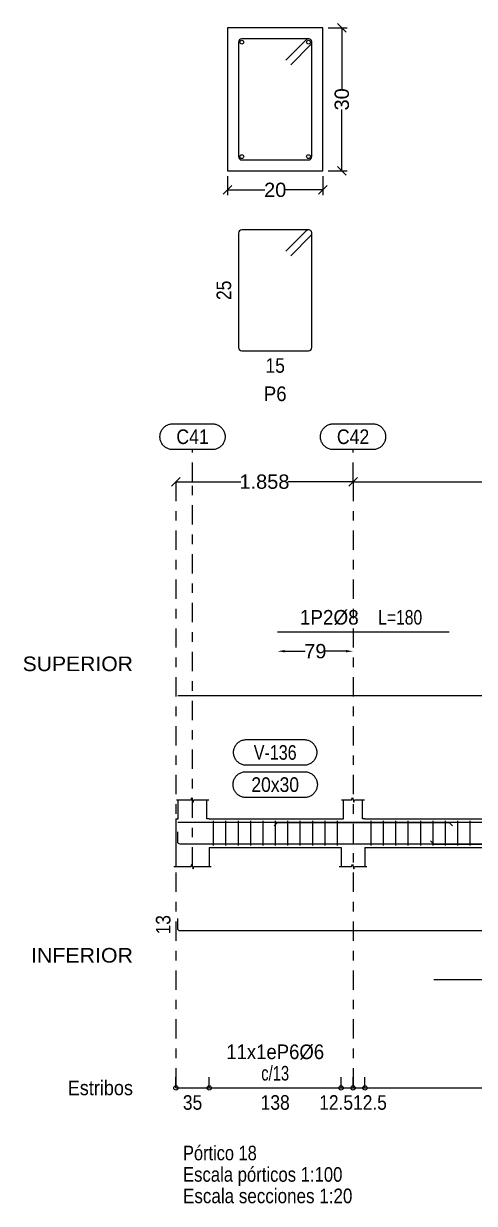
# Model space of a CAD drawing. Header units: millimetres. Extents: x 2 to 158, y -69 to 77.
# Drawn here: x 49.35 to 54.08, y -2.63 to 9.74 of the extents above; entities that cross this region are included whole.
import ezdxf
from ezdxf.enums import TextEntityAlignment as Align

# ---------------------------------------------------------------- set-up
doc = ezdxf.new("R2010")
doc.units = ezdxf.units.MM
doc.linetypes.add('CYPE_RAYAPUNTO', pattern=[0.4125, 0.2025, -0.105, 0, -0.105])
for name, color, linetype, lineweight in [('ALZ_ARM_LONG_ARM_TEXTOS', 3, 'Continuous', 9), ('ALZ_ARM_LONG_TXT_LONG', 3, 'Continuous', 9), ('ALZ_ARM_TRANS_TXT_EST', 3, 'Continuous', 9), ('ALZ_CONT_NUDOS', 122, 'Continuous', 9), ('ALZ_CONT_VIG_HORMIGON', 2, 'Continuous', 9), ('ALZ_COT_COT_ANCLAJES', 3, 'Continuous', 0), ('ALZ_COT_COT_ARM', 3, 'Continuous', 0), ('ALZ_COT_COT_EST', 3, 'Continuous', 0), ('ALZ_COT_COT_LIN_APOYOS', 2, 'CYPE_RAYAPUNTO', 0), ('ALZ_COT_LONGITUD_PROYECTADA', 122, 'Continuous', 0), ('ALZ_COT_TEXTOS_ESTRIBOS', 122, 'Continuous', 0), ('ALZ_REF_COT_LIN_AUX_COTA', 2, 'CYPE_RAYAPUNTO', 9), ('ALZ_REF_POSICIONES_ARMADURAS', 3, 'Continuous', 9), ('ALZ_REF_REF_ESCALA', 3, 'Continuous', 9), ('ALZ_REF_REF_NOMBRE', 3, 'Continuous', 9), ('ALZ_REF_REF_REFERENCIA', 3, 'Continuous', 9), ('ALZ_REF_REFERENCIA_PORTICO', 3, 'Continuous', 9), ('ALZ_REF_TEXTO_REF_NOMBRE', 3, 'Continuous', 9), ('ALZ_REF_TEXTO_REF_REFERENCIA', 3, 'Continuous', 9), ('ARM_LONGITUDINAL_Ø8', 32, 'Continuous', 9), ('ARM_TRANSVERSAL_Ø6', 151, 'Continuous', 9), ('SEC_CONT_VIG_HORMIGON_SECCION', 2, 'Continuous', 9), ('SEC_COTAS_SEC_DIM_VIGA', 122, 'Continuous', 0), ('SEC_COTAS_TEXTOS_DESPIECE_ESTRIBADO', 122, 'Continuous', 0), ('SEC_REF_TXT_POSICIONES_ARM_ESTRIBOS', 1, 'Continuous', 9)]:
    doc.layers.add(name, color=color, linetype=linetype, lineweight=lineweight)
doc.styles.add('CYPETXT_0.225_romans', font='arial.ttf', dxfattribs={"height": 0.15})
doc.styles.add('CYPETXT_romans', font='arial.ttf', dxfattribs={"height": 0.2})
doc.dimstyles.new('cype_arrow', dxfattribs={"dimtxt": 0.18, "dimasz": 0.075, "dimexe": 0.05625, "dimexo": 0.05625, "dimgap": 0, "dimtad": 0, "dimdec": 4, "dimzin": 0, "dimdsep": 46, "dimtxsty": 'CYPETXT_0.225_romans', "dimcen": 0.09, "dimadec": 0, "dimazin": 0, "dimtfac": 1, "dimtdec": 4, "dimtofl": 0, "dimtmove": 2, "dimatfit": 3, "dimfxl": 1, "dimtolj": 1, "dimtzin": 0, "dimarcsym": 0})
doc.dimstyles.new('cype_oblique', dxfattribs={"dimtxt": 0.18, "dimasz": 0.18, "dimexe": 0.05625, "dimexo": 0.05625, "dimgap": 0, "dimtad": 0, "dimdec": 4, "dimzin": 0, "dimdsep": 46, "dimtxsty": 'CYPETXT_0.225_romans', "dimblk": 'OBLIQUE', "dimtsz": 0.045, "dimcen": 0.09, "dimadec": 0, "dimazin": 0, "dimtfac": 1, "dimtdec": 4, "dimtofl": 0, "dimtmove": 2, "dimatfit": 3, "dimfxl": 1, "dimtolj": 1, "dimtzin": 0, "dimarcsym": 0})

# ---------------------------------------------------------------- blocks, each defined once
blk = doc.blocks.new('*D373')
at = {"layer": 'Defpoints', "color": 0, "transparency": 16777216}
for p in [(51.493, 8.199), (52.493, 8.199), (52.493, 7.999)]:
    blk.add_point(p, dxfattribs=at)
at = {"layer": 'SEC_COTAS_SEC_DIM_VIGA', "color": 0, "lineweight": -2, "transparency": 16777216}
for p, q in [((51.448, 7.954), (51.538, 8.044)), ((51.493, 8.142), (51.493, 7.943)), ((52.448, 7.954), (52.538, 8.044)), ((52.493, 8.142), (52.493, 7.943)), ((51.493, 7.999), (51.884, 7.999)), ((52.493, 7.999), (52.101, 7.999))]:
    blk.add_line(p, q, dxfattribs=at)
at = {"layer": 'SEC_COTAS_SEC_DIM_VIGA', "color": 0, "transparency": 16777216, "insert": (51.993, 7.999), "char_height": 0.15, "attachment_point": 5, "style": 'CYPETXT_0.225_romans'}
blk.add_mtext('\\A1;20', dxfattribs=at)
blk = doc.blocks.new('_OBLIQUE')
at = {"color": 0, "linetype": 'ByBlock', "lineweight": -2}
blk.add_line((-0.5, -0.5), (0.5, 0.5), dxfattribs=at)
blk = doc.blocks.new('*D374')
at = {"layer": 'Defpoints', "color": 0, "transparency": 16777216}
for p in [(52.493, 9.699), (52.692, 9.699), (52.493, 8.199)]:
    blk.add_point(p, dxfattribs=at)
at = {"layer": 'SEC_COTAS_SEC_DIM_VIGA', "color": 0, "lineweight": -2, "transparency": 16777216}
for p, q in [((52.549, 9.699), (52.749, 9.699)), ((52.737, 9.654), (52.647, 9.744)), ((52.692, 9.699), (52.692, 9.056)), ((52.692, 8.199), (52.692, 8.842)), ((52.549, 8.199), (52.749, 8.199)), ((52.737, 8.154), (52.647, 8.244))]:
    blk.add_line(p, q, dxfattribs=at)
at = {"layer": 'SEC_COTAS_SEC_DIM_VIGA', "color": 0, "transparency": 16777216, "insert": (52.692, 8.949), "char_height": 0.15, "attachment_point": 5, "rotation": 90, "style": 'CYPETXT_0.225_romans'}
blk.add_mtext('\\A1;30', dxfattribs=at)
blk = doc.blocks.new('*D381')
at = {"layer": 'ALZ_COT_LONGITUD_PROYECTADA', "color": 0, "lineweight": -2, "transparency": 16777216}
for p, q in [((50.906, 4.893), (50.996, 4.983)), ((52.765, 4.893), (52.855, 4.983)), ((50.951, 4.938), (51.634, 4.938)), ((52.81, 4.938), (52.127, 4.938))]:
    blk.add_line(p, q, dxfattribs=at)
at = {"layer": 'Defpoints', "color": 0, "transparency": 16777216}
for p in [(50.951, 4.938), (50.951, 4.938), (52.81, 4.938)]:
    blk.add_point(p, dxfattribs=at)
at = {"layer": 'ALZ_COT_LONGITUD_PROYECTADA', "color": 0, "transparency": 16777216, "insert": (51.88, 4.938), "char_height": 0.15, "attachment_point": 5, "style": 'CYPETXT_0.225_romans'}
blk.add_mtext('\\A1;1.858', dxfattribs=at)
blk = doc.blocks.new('*D382')
at = {"layer": 'ALZ_COT_LONGITUD_PROYECTADA', "color": 0, "lineweight": -2, "transparency": 16777216}
for p, q in [((52.765, 4.893), (52.855, 4.983)), ((56.906, 4.893), (56.996, 4.983)), ((52.81, 4.938), (54.625, 4.938)), ((56.951, 4.938), (55.136, 4.938))]:
    blk.add_line(p, q, dxfattribs=at)
at = {"layer": 'Defpoints', "color": 0, "transparency": 16777216}
for p in [(52.81, 4.938), (52.81, 4.938), (56.951, 4.938)]:
    blk.add_point(p, dxfattribs=at)
at = {"layer": 'ALZ_COT_LONGITUD_PROYECTADA', "color": 0, "transparency": 16777216, "insert": (54.88, 4.938), "char_height": 0.15, "attachment_point": 5, "style": 'CYPETXT_0.225_romans'}
blk.add_mtext('\\A1;4.142', dxfattribs=at)
blk = doc.blocks.new('*D159')
at = {"layer": 'ALZ_COT_COT_ARM', "color": 0, "lineweight": -2, "transparency": 16777216}
for p, q in [((52.093, 3.16), (52.307, 3.16)), ((52.735, 3.16), (52.521, 3.16))]:
    blk.add_line(p, q, dxfattribs=at)
at = {"layer": 'ALZ_COT_COT_ARM', "color": 0, "transparency": 16777216}
for points in [[(52.093, 3.173), (52.093, 3.148), (52.018, 3.16)], [(52.735, 3.173), (52.735, 3.148), (52.81, 3.16)]]:
    blk.add_solid(points, dxfattribs=at)
at = {"layer": 'Defpoints', "color": 0, "transparency": 16777216}
for p in [(52.018, 3.16), (52.81, 3.16), (52.81, 3.16)]:
    blk.add_point(p, dxfattribs=at)
at = {"layer": 'ALZ_COT_COT_ARM', "color": 0, "transparency": 16777216, "insert": (52.414, 3.16), "char_height": 0.15, "attachment_point": 5, "style": 'CYPETXT_0.225_romans'}
blk.add_mtext('\\A1;79', dxfattribs=at)

msp = doc.modelspace()

# ---------------------------------------------------------------- linework, layer by layer
at = {"layer": 'ALZ_CONT_NUDOS'}
for p, q in [((50.9763, 1.40116), (50.9763, 1.60116)), ((51.2763, 1.40116), (51.2763, 1.60116)), ((52.70953, 1.40116), (52.70953, 1.60116)), ((52.90953, 1.40116), (52.90953, 1.60116)), ((50.9513, 1.40116), (50.9763, 1.40116)), ((51.3013, 1.40116), (51.2763, 1.40116)), ((52.68453, 1.40116), (52.70953, 1.40116)), ((52.93453, 1.40116), (52.90953, 1.40116)), ((50.9513, 1.10116), (50.9513, 0.90116)), ((51.3013, 1.10116), (51.3013, 0.90116)), ((52.68453, 1.10116), (52.68453, 0.90116)), ((52.93453, 1.10116), (52.93453, 0.90116))]:
    msp.add_line(p, q, dxfattribs=at)
for points in [[(50.9563, 1.60116), (51.1113, 1.60116), (51.1188, 1.62616), (51.1338, 1.57616), (51.1413, 1.60116), (51.2963, 1.60116)], [(52.68953, 1.60116), (52.79453, 1.60116), (52.80203, 1.62616), (52.81703, 1.57616), (52.82453, 1.60116), (52.92953, 1.60116)], [(50.9513, 1.40116), (50.9513, 1.10116)], [(50.9313, 0.90116), (51.1113, 0.90116), (51.1188, 0.92616), (51.1338, 0.87616), (51.1413, 0.90116), (51.3213, 0.90116)], [(52.66453, 0.90116), (52.79453, 0.90116), (52.80203, 0.92616), (52.81703, 0.87616), (52.82453, 0.90116), (52.95453, 0.90116)]]:
    msp.add_lwpolyline(points, dxfattribs=at)
at = {"layer": 'ALZ_CONT_VIG_HORMIGON'}
for p, q in [((51.3013, 1.40116), (52.68453, 1.40116)), ((52.93453, 1.40116), (56.82637, 1.40116)), ((51.3013, 1.10116), (52.68453, 1.10116)), ((52.93453, 1.10116), (56.82637, 1.10116))]:
    msp.add_line(p, q, dxfattribs=at)
at = {"layer": 'ALZ_COT_COT_EST'}
for p, q in [((50.9513, -1.41984), (50.9513, -1.30734)), ((51.3013, -1.41984), (51.3013, -1.30734)), ((52.68453, -1.41984), (52.68453, -1.30734)), ((52.80953, -1.41984), (52.80953, -1.30734)), ((52.93453, -1.41984), (52.93453, -1.30734))]:
    msp.add_line(p, q, dxfattribs=at)
for points in [[(50.9513, -1.41984), (51.3013, -1.41984), (51.3013, -1.30734)], [(51.3013, -1.41984), (52.68453, -1.41984), (52.68453, -1.30734)], [(52.68453, -1.41984), (52.80953, -1.41984), (52.80953, -1.30734)], [(52.80953, -1.41984), (52.93453, -1.41984), (52.93453, -1.30734)], [(52.93453, -1.41984), (56.82637, -1.41984), (56.82637, -1.30734)]]:
    msp.add_lwpolyline(points, dxfattribs=at)
for centre in [(50.9513, -1.41984), (51.3013, -1.41984), (51.3013, -1.41984), (52.68453, -1.41984), (52.68453, -1.41984), (52.80953, -1.41984), (52.80953, -1.41984), (52.93453, -1.41984), (52.93453, -1.41984)]:
    msp.add_circle(centre, 0.0225, dxfattribs=at)
at = {"layer": 'ALZ_COT_COT_LIN_APOYOS'}
for p, q in [((50.9513, 4.93769), (50.9513, -1.41984)), ((52.80953, 4.93769), (52.80953, -1.41984))]:
    msp.add_line(p, q, dxfattribs=at)
at = {"layer": 'ALZ_REF_COT_LIN_AUX_COTA'}
for p, q in [((51.1263, 4.93769), (51.1263, 5.27519)), ((52.80953, 4.93769), (52.80953, 5.27519)), ((51.1263, 0.90116), (51.1263, 4.93769))]:
    msp.add_line(p, q, dxfattribs=at)
at = {"layer": 'ALZ_REF_REF_NOMBRE'}
for points in [[(52.29442, 2.23366), (52.30343, 2.23336), (52.31241, 2.23246), (52.32131, 2.23096), (52.33008, 2.22886), (52.3387, 2.22619), (52.34712, 2.22295), (52.3553, 2.21915), (52.36322, 2.21482), (52.37082, 2.20996), (52.37808, 2.20461), (52.38497, 2.19878), (52.39146, 2.19251), (52.39751, 2.18582), (52.4031, 2.17874), (52.40821, 2.1713), (52.41281, 2.16354), (52.41687, 2.15549), (52.4204, 2.14718), (52.42336, 2.13866), (52.42574, 2.12996), (52.42754, 2.12112), (52.42874, 2.11217), (52.42934, 2.10317), (52.42934, 2.09415), (52.42874, 2.08515), (52.42754, 2.07621), (52.42574, 2.06737), (52.42336, 2.05866), (52.4204, 2.05014), (52.41687, 2.04183), (52.41281, 2.03378), (52.40821, 2.02602), (52.4031, 2.01858), (52.39751, 2.0115), (52.39146, 2.00481), (52.38497, 1.99854), (52.37808, 1.99271), (52.37082, 1.98736), (52.36322, 1.98251), (52.3553, 1.97817), (52.34712, 1.97437), (52.3387, 1.97113), (52.33008, 1.96846), (52.32131, 1.96637), (52.31241, 1.96487), (52.30343, 1.96396), (52.29442, 1.96366), (51.69142, 1.96366), (51.6824, 1.96396), (51.67342, 1.96487), (51.66453, 1.96637), (51.65575, 1.96846), (51.64713, 1.97113), (51.63871, 1.97437), (51.63053, 1.97817), (51.62262, 1.98251), (51.61501, 1.98736), (51.60775, 1.99271), (51.60086, 1.99854), (51.59438, 2.00481), (51.58832, 2.0115), (51.58273, 2.01858), (51.57763, 2.02602), (51.57303, 2.03378), (51.56896, 2.04183), (51.56544, 2.05014), (51.56248, 2.05866), (51.56009, 2.06737), (51.5583, 2.07621), (51.55709, 2.08515), (51.55649, 2.09415), (51.55649, 2.10317), (51.55709, 2.11217), (51.5583, 2.12112), (51.56009, 2.12996), (51.56248, 2.13866), (51.56544, 2.14718), (51.56896, 2.15549), (51.57303, 2.16354), (51.57763, 2.1713), (51.58273, 2.17874), (51.58832, 2.18582), (51.59438, 2.19251), (51.60086, 2.19878), (51.60775, 2.20461), (51.61501, 2.20996), (51.62262, 2.21482), (51.63053, 2.21915), (51.63871, 2.22295), (51.64713, 2.22619), (51.65575, 2.22886), (51.66453, 2.23096), (51.67342, 2.23246), (51.6824, 2.23336), (51.69142, 2.23366), (52.29442, 2.23366)], [(52.30004, 1.89616), (52.30906, 1.89586), (52.31804, 1.89496), (52.32693, 1.89346), (52.33571, 1.89136), (52.34433, 1.88869), (52.35274, 1.88545), (52.36093, 1.88165), (52.36884, 1.87732), (52.37644, 1.87246), (52.38371, 1.86711), (52.3906, 1.86128), (52.39708, 1.85501), (52.40313, 1.84832), (52.40873, 1.84124), (52.41383, 1.8338), (52.41843, 1.82604), (52.4225, 1.81799), (52.42602, 1.80968), (52.42898, 1.80116), (52.43136, 1.79246), (52.43316, 1.78362), (52.43436, 1.77467), (52.43497, 1.76567), (52.43497, 1.75665), (52.43436, 1.74765), (52.43316, 1.73871), (52.43136, 1.72987), (52.42898, 1.72116), (52.42602, 1.71264), (52.4225, 1.70433), (52.41843, 1.69628), (52.41383, 1.68852), (52.40873, 1.68108), (52.40313, 1.674), (52.39708, 1.66731), (52.3906, 1.66104), (52.38371, 1.65521), (52.37644, 1.64986), (52.36884, 1.64501), (52.36093, 1.64067), (52.35274, 1.63687), (52.34433, 1.63363), (52.33571, 1.63096), (52.32693, 1.62887), (52.31804, 1.62737), (52.30906, 1.62646), (52.30004, 1.62616), (51.68579, 1.62616), (51.67677, 1.62646), (51.6678, 1.62737), (51.6589, 1.62887), (51.65013, 1.63096), (51.64151, 1.63363), (51.63309, 1.63687), (51.62491, 1.64067), (51.61699, 1.64501), (51.60939, 1.64986), (51.60213, 1.65521), (51.59524, 1.66104), (51.58875, 1.66731), (51.5827, 1.674), (51.57711, 1.68108), (51.572, 1.68852), (51.5674, 1.69628), (51.56333, 1.70433), (51.55981, 1.71264), (51.55685, 1.72116), (51.55447, 1.72987), (51.55267, 1.73871), (51.55147, 1.74765), (51.55087, 1.75665), (51.55087, 1.76567), (51.55147, 1.77467), (51.55267, 1.78362), (51.55447, 1.79246), (51.55685, 1.80116), (51.55981, 1.80968), (51.56333, 1.81799), (51.5674, 1.82604), (51.572, 1.8338), (51.57711, 1.84124), (51.5827, 1.84832), (51.58875, 1.85501), (51.59524, 1.86128), (51.60213, 1.86711), (51.60939, 1.87246), (51.61699, 1.87732), (51.62491, 1.88165), (51.63309, 1.88545), (51.64151, 1.88869), (51.65013, 1.89136), (51.6589, 1.89346), (51.6678, 1.89496), (51.67677, 1.89586), (51.68579, 1.89616), (52.30004, 1.89616)]]:
    msp.add_lwpolyline(points, close=True, dxfattribs=at)
at = {"layer": 'ALZ_REF_REF_REFERENCIA'}
for points in [[(51.3333, 5.54519), (51.34232, 5.54488), (51.35129, 5.54398), (51.36019, 5.54248), (51.36897, 5.54039), (51.37758, 5.53772), (51.386, 5.53447), (51.39419, 5.53068), (51.4021, 5.52634), (51.4097, 5.52149), (51.41697, 5.51613), (51.42386, 5.51031), (51.43034, 5.50404), (51.43639, 5.49735), (51.44199, 5.49027), (51.44709, 5.48283), (51.45169, 5.47506), (51.45576, 5.46701), (51.45928, 5.45871), (51.46224, 5.45018), (51.46462, 5.44148), (51.46642, 5.43264), (51.46762, 5.4237), (51.46823, 5.4147), (51.46823, 5.40567), (51.46762, 5.39667), (51.46642, 5.38773), (51.46462, 5.37889), (51.46224, 5.37019), (51.45928, 5.36167), (51.45576, 5.35336), (51.45169, 5.34531), (51.44709, 5.33754), (51.44199, 5.33011), (51.43639, 5.32303), (51.43034, 5.31633), (51.42386, 5.31006), (51.41697, 5.30424), (51.4097, 5.29889), (51.4021, 5.29403), (51.39419, 5.2897), (51.386, 5.2859), (51.37758, 5.28266), (51.36897, 5.27998), (51.36019, 5.27789), (51.35129, 5.27639), (51.34232, 5.27549), (51.3333, 5.27519), (50.9193, 5.27519), (50.91028, 5.27549), (50.90131, 5.27639), (50.89241, 5.27789), (50.88363, 5.27998), (50.87502, 5.28266), (50.8666, 5.2859), (50.85841, 5.2897), (50.8505, 5.29403), (50.8429, 5.29889), (50.83563, 5.30424), (50.82874, 5.31006), (50.82226, 5.31633), (50.81621, 5.32303), (50.81062, 5.33011), (50.80551, 5.33754), (50.80091, 5.34531), (50.79684, 5.35336), (50.79332, 5.36167), (50.79036, 5.37019), (50.78798, 5.37889), (50.78618, 5.38773), (50.78498, 5.39667), (50.78438, 5.40567), (50.78438, 5.4147), (50.78498, 5.4237), (50.78618, 5.43264), (50.78798, 5.44148), (50.79036, 5.45018), (50.79332, 5.45871), (50.79684, 5.46701), (50.80091, 5.47506), (50.80551, 5.48283), (50.81062, 5.49027), (50.81621, 5.49735), (50.82226, 5.50404), (50.82874, 5.51031), (50.83563, 5.51613), (50.8429, 5.52149), (50.8505, 5.52634), (50.85841, 5.53068), (50.8666, 5.53447), (50.87502, 5.53772), (50.88363, 5.54039), (50.89241, 5.54248), (50.90131, 5.54398), (50.91028, 5.54488), (50.9193, 5.54519), (51.3333, 5.54519)], [(53.01653, 5.54519), (53.02555, 5.54488), (53.03453, 5.54398), (53.04342, 5.54248), (53.0522, 5.54039), (53.06082, 5.53772), (53.06924, 5.53447), (53.07742, 5.53068), (53.08533, 5.52634), (53.09294, 5.52149), (53.1002, 5.51613), (53.10709, 5.51031), (53.11357, 5.50404), (53.11963, 5.49735), (53.12522, 5.49027), (53.13032, 5.48283), (53.13492, 5.47506), (53.13899, 5.46701), (53.14251, 5.45871), (53.14547, 5.45018), (53.14786, 5.44148), (53.14965, 5.43264), (53.15085, 5.4237), (53.15146, 5.4147), (53.15146, 5.40567), (53.15085, 5.39667), (53.14965, 5.38773), (53.14786, 5.37889), (53.14547, 5.37019), (53.14251, 5.36167), (53.13899, 5.35336), (53.13492, 5.34531), (53.13032, 5.33754), (53.12522, 5.33011), (53.11963, 5.32303), (53.11357, 5.31633), (53.10709, 5.31006), (53.1002, 5.30424), (53.09294, 5.29889), (53.08533, 5.29403), (53.07742, 5.2897), (53.06924, 5.2859), (53.06082, 5.28266), (53.0522, 5.27998), (53.04342, 5.27789), (53.03453, 5.27639), (53.02555, 5.27549), (53.01653, 5.27519), (52.60253, 5.27519), (52.59352, 5.27549), (52.58454, 5.27639), (52.57564, 5.27789), (52.56687, 5.27998), (52.55825, 5.28266), (52.54983, 5.2859), (52.54165, 5.2897), (52.53373, 5.29403), (52.52613, 5.29889), (52.51887, 5.30424), (52.51198, 5.31006), (52.50549, 5.31633), (52.49944, 5.32303), (52.49385, 5.33011), (52.48874, 5.33754), (52.48414, 5.34531), (52.48008, 5.35336), (52.47655, 5.36167), (52.47359, 5.37019), (52.47121, 5.37889), (52.46941, 5.38773), (52.46821, 5.39667), (52.46761, 5.40567), (52.46761, 5.4147), (52.46821, 5.4237), (52.46941, 5.43264), (52.47121, 5.44148), (52.47359, 5.45018), (52.47655, 5.45871), (52.48008, 5.46701), (52.48414, 5.47506), (52.48874, 5.48283), (52.49385, 5.49027), (52.49944, 5.49735), (52.50549, 5.50404), (52.51198, 5.51031), (52.51887, 5.51613), (52.52613, 5.52149), (52.53373, 5.52634), (52.54165, 5.53068), (52.54983, 5.53447), (52.55825, 5.53772), (52.56687, 5.54039), (52.57564, 5.54248), (52.58454, 5.54398), (52.59352, 5.54488), (52.60253, 5.54519), (53.01653, 5.54519)]]:
    msp.add_lwpolyline(points, close=True, dxfattribs=at)
at = {"layer": 'ARM_LONGITUDINAL_Ø8'}
for p, q in [((52.01848, 1.36516), (51.98313, 1.32981)), ((53.81848, 1.36516), (53.85384, 1.32981)), ((53.65545, 1.13716), (53.6201, 1.17252))]:
    msp.add_line(p, q, dxfattribs=at)
for points in [[(52.01848, 3.36269), (53.81848, 3.36269)], [(59.38137, 2.69366), (50.9713, 2.69366)], [(59.38137, 1.36516), (50.9713, 1.36516)], [(52.01848, 1.36516), (53.81848, 1.36516)], [(59.38137, 1.26716), (59.38137, 1.16116), (59.37954, 1.15198), (59.37434, 1.14419), (59.36655, 1.13899), (59.35737, 1.13716), (50.9953, 1.13716), (50.98612, 1.13899), (50.97833, 1.14419), (50.97313, 1.15198), (50.9713, 1.16116), (50.9713, 1.26716)], [(53.65545, 1.13716), (56.10545, 1.13716)], [(59.38137, 0.35616), (59.38137, 0.25016), (59.37954, 0.24098), (59.37434, 0.23319), (59.36655, 0.22799), (59.35737, 0.22616), (50.9953, 0.22616), (50.98612, 0.22799), (50.97833, 0.23319), (50.97313, 0.24098), (50.9713, 0.25016), (50.9713, 0.35616)], [(53.65545, -0.28484), (56.10545, -0.28484)]]:
    msp.add_lwpolyline(points, dxfattribs=at)
for centre in [(51.64292, 9.54869), (52.34292, 9.54869), (51.64292, 8.34869), (52.34292, 8.34869)]:
    msp.add_circle(centre, 0.02, dxfattribs=at)
at = {"layer": 'ARM_TRANSVERSAL_Ø6'}
for p, q in [((51.34292, 1.38116), (51.34292, 1.12116)), ((51.47292, 1.38116), (51.47292, 1.12116)), ((51.60292, 1.38116), (51.60292, 1.12116)), ((51.73292, 1.38116), (51.73292, 1.12116)), ((51.86292, 1.38116), (51.86292, 1.12116)), ((51.99292, 1.38116), (51.99292, 1.12116)), ((52.12292, 1.38116), (52.12292, 1.12116)), ((52.25292, 1.38116), (52.25292, 1.12116)), ((52.38292, 1.38116), (52.38292, 1.12116)), ((52.51292, 1.38116), (52.51292, 1.12116)), ((52.64292, 1.38116), (52.64292, 1.12116)), ((52.99545, 1.38116), (52.99545, 1.12116)), ((53.12545, 1.38116), (53.12545, 1.12116)), ((53.25545, 1.38116), (53.25545, 1.12116)), ((53.38545, 1.38116), (53.38545, 1.12116)), ((53.51545, 1.38116), (53.51545, 1.12116)), ((53.64545, 1.38116), (53.64545, 1.12116)), ((53.77545, 1.38116), (53.77545, 1.12116)), ((53.90545, 1.38116), (53.90545, 1.12116)), ((54.03545, 1.38116), (54.03545, 1.12116))]:
    msp.add_line(p, q, dxfattribs=at)
for points in [[(52.15553, 9.31181), (52.36767, 9.52394), (52.37202, 9.52925), (52.37525, 9.5353), (52.37724, 9.54187), (52.37792, 9.54869), (52.37724, 9.55552), (52.37525, 9.56209), (52.37202, 9.56814), (52.36767, 9.57344), (52.36236, 9.57779), (52.35631, 9.58103), (52.34974, 9.58302), (52.34292, 9.58369), (51.64292, 9.58369), (51.62952, 9.58103), (51.61817, 9.57344), (51.61058, 9.56209), (51.60792, 9.54869), (51.60792, 8.34869), (51.61058, 8.3353), (51.61817, 8.32394), (51.62952, 8.31636), (51.64292, 8.31369), (52.34292, 8.31369), (52.35631, 8.31636), (52.36767, 8.32394), (52.37525, 8.3353), (52.37792, 8.34869), (52.37792, 9.54869), (52.37724, 9.55552), (52.37525, 9.56209), (52.37202, 9.56814), (52.36767, 9.57344), (52.36236, 9.57779), (52.35631, 9.58103), (52.34974, 9.58302), (52.34292, 9.58369), (52.33609, 9.58302), (52.32952, 9.58103), (52.32347, 9.57779), (52.31817, 9.57344), (52.10604, 9.36131)], [(52.15553, 7.30881), (52.36767, 7.52094), (52.37202, 7.52625), (52.37525, 7.5323), (52.37724, 7.53887), (52.37792, 7.54569), (52.37724, 7.55252), (52.37525, 7.55909), (52.37202, 7.56514), (52.36767, 7.57044), (52.36236, 7.57479), (52.35631, 7.57803), (52.34974, 7.58002), (52.34292, 7.58069), (51.64292, 7.58069), (51.62952, 7.57803), (51.61817, 7.57044), (51.61058, 7.55909), (51.60792, 7.54569), (51.60792, 6.34569), (51.61058, 6.3323), (51.61817, 6.32094), (51.62952, 6.31336), (51.64292, 6.31069), (52.34292, 6.31069), (52.35631, 6.31336), (52.36767, 6.32094), (52.37525, 6.3323), (52.37792, 6.34569), (52.37792, 7.54569), (52.37724, 7.55252), (52.37525, 7.55909), (52.37202, 7.56514), (52.36767, 7.57044), (52.36236, 7.57479), (52.35631, 7.57803), (52.34974, 7.58002), (52.34292, 7.58069), (52.33609, 7.58002), (52.32952, 7.57803), (52.32347, 7.57479), (52.31817, 7.57044), (52.10604, 7.35831)]]:
    msp.add_lwpolyline(points, dxfattribs=at)
at = {"layer": 'SEC_CONT_VIG_HORMIGON_SECCION'}
msp.add_lwpolyline([(52.49292, 9.69869), (51.49292, 9.69869), (51.49292, 8.19869), (52.49292, 8.19869), (52.49292, 9.69869)], close=True, dxfattribs=at)

# ---------------------------------------------------------------- texts
at = {"layer": 'ALZ_ARM_LONG_ARM_TEXTOS', "style": 'CYPETXT_romans', "width": 0.926742}
msp.add_text('1P2%%c8', height=0.153333, dxfattribs=at).set_placement((52.55973, 3.43935), align=Align.CENTER)
at = {"layer": 'ALZ_ARM_LONG_TXT_LONG', "style": 'CYPETXT_romans', "width": 0.768527}
msp.add_text(' L=180', height=0.153333, dxfattribs=at).set_placement((53.28061, 3.43935), align=Align.CENTER)
at = {"layer": 'ALZ_ARM_TRANS_TXT_EST', "style": 'CYPETXT_romans'}
for s, height, width, p in [('11x1eP6%%c6', 0.1533333, 0.907171, (51.99292, -1.11817)), ('c/13', 0.153333, 0.723791, (51.99292, -1.34317))]:
    msp.add_text(s, height=height, dxfattribs=dict(at, width=width)).set_placement(p, align=Align.CENTER)
at = {"layer": 'ALZ_COT_COT_ANCLAJES', "style": 'CYPETXT_romans', "width": 0.853312}
msp.add_text('13', height=0.153333, rotation=90, dxfattribs=at).set_placement((50.89463, 0.29116), align=Align.CENTER)
at = {"layer": 'ALZ_COT_TEXTOS_ESTRIBOS', "style": 'CYPETXT_romans', "width": 0.853312}
for s, p in [('35', (51.1263, -1.49651)), ('138', (51.99292, -1.49651))]:
    msp.add_text(s, height=0.153333, dxfattribs=at).set_placement(p, align=Align.TOP_CENTER)
at = {"layer": 'ALZ_COT_TEXTOS_ESTRIBOS', "style": 'CYPETXT_romans', "width": 0.85041}
msp.add_text('12.5', height=0.153333, dxfattribs=at).set_placement((52.80953, -1.49651), align=Align.TOP_RIGHT)
msp.add_text('12.5', height=0.153333, dxfattribs=at).set_placement((52.80953, -1.49651), align=Align.TOP_LEFT)
at = {"layer": 'ALZ_REF_POSICIONES_ARMADURAS', "style": 'CYPETXT_romans'}
for s, width, p in [('SUPERIOR', 1.034154, (50.5013, 3.02817)), ('INFERIOR', 1.044547, (50.5013, -0.02934)), ('Estribos', 0.883853, (50.5013, -1.41984))]:
    msp.add_text(s, height=0.153333, dxfattribs=dict(at, width=width)).set_placement(p, align=Align.MIDDLE_RIGHT)
at = {"layer": 'ALZ_REF_REF_ESCALA', "style": 'CYPETXT_romans'}
for s, width, p in [('Escala pórticos 1:100', 0.816209, (51.0263, -2.32794)), ('Escala secciones 1:20', 0.833432, (51.0263, -2.55294))]:
    msp.add_text(s, height=0.1533333, dxfattribs=dict(at, width=width)).set_placement(p, align=Align.MIDDLE_LEFT)
at = {"layer": 'ALZ_REF_REFERENCIA_PORTICO', "style": 'CYPETXT_romans', "width": 0.802493}
msp.add_text('Pórtico 18', height=0.153333, dxfattribs=at).set_placement((51.0263, -2.10294), align=Align.MIDDLE_LEFT)
at = {"layer": 'ALZ_REF_TEXTO_REF_NOMBRE', "style": 'CYPETXT_romans'}
for s, width, p in [('V-136', 0.78605, (51.99292, 2.09866)), ('20x30', 0.857077, (51.99292, 1.76116))]:
    msp.add_text(s, height=0.153333, dxfattribs=dict(at, width=width)).set_placement(p, align=Align.MIDDLE_CENTER)
at = {"layer": 'ALZ_REF_TEXTO_REF_REFERENCIA', "style": 'CYPETXT_romans', "width": 0.864}
for s, p in [('C41', (51.1263, 5.41019)), ('C42', (52.80953, 5.41019))]:
    msp.add_text(s, height=0.153333, dxfattribs=at).set_placement(p, align=Align.MIDDLE_CENTER)
at = {"layer": 'SEC_COTAS_TEXTOS_DESPIECE_ESTRIBADO', "style": 'CYPETXT_romans', "width": 0.853312}
msp.add_text('25', height=0.153333, rotation=90, dxfattribs=at).set_placement((51.53125, 6.94569), align=Align.CENTER)
msp.add_text('15', height=0.153333, dxfattribs=at).set_placement((51.99292, 6.23403), align=Align.TOP_CENTER)
at = {"layer": 'SEC_REF_TXT_POSICIONES_ARM_ESTRIBOS', "style": 'CYPETXT_romans', "width": 0.914795}
msp.add_text('P6', height=0.153333, dxfattribs=at).set_placement((51.99292, 5.86069), align=Align.MIDDLE_CENTER)

# ---------------------------------------------------------------- dimensions: what is measured, and where the dimension line sits
at = {"layer": 'ALZ_COT_COT_ARM'}
dim = msp.add_aligned_dim(p1=(52.01848, 3.16019), p2=(52.80953, 3.16019), distance=0, text='79', dimstyle='cype_arrow', override={"dimexe": 0, "dimexo": 0}, dxfattribs=at)
dim.commit()
dim.dimension.update_dxf_attribs({"geometry": '*D159', "text_midpoint": (52.41401, 3.16019)})
at = {"layer": 'ALZ_COT_LONGITUD_PROYECTADA'}
for p1, p2, text, picture, middle in [((52.80953, 4.93769), (50.9513, 4.93769), '1.858', '*D381', (51.88042, 4.93769)), ((56.95137, 4.93769), (52.80953, 4.93769), '4.142', '*D382', (54.88045, 4.93769))]:
    dim = msp.add_aligned_dim(p1=p1, p2=p2, distance=0, text=text, dimstyle='cype_oblique', override={"dimexe": 0, "dimexo": 0}, dxfattribs=at)
    dim.commit()
    dim.dimension.update_dxf_attribs({"geometry": picture, "text_midpoint": middle})
at = {"layer": 'SEC_COTAS_SEC_DIM_VIGA'}
for p1, p2, text, picture, middle in [((52.49292, 8.19869), (52.49292, 9.69869), '30', '*D374', (52.69242, 8.94869)), ((51.49292, 8.19869), (52.49292, 8.19869), '20', '*D373', (51.99292, 7.99919))]:
    dim = msp.add_aligned_dim(p1=p1, p2=p2, distance=-0.1995, text=text, dimstyle='cype_oblique', dxfattribs=at)
    dim.commit()
    dim.dimension.update_dxf_attribs({"geometry": picture, "text_midpoint": middle})

doc.saveas('drawing.dxf')
